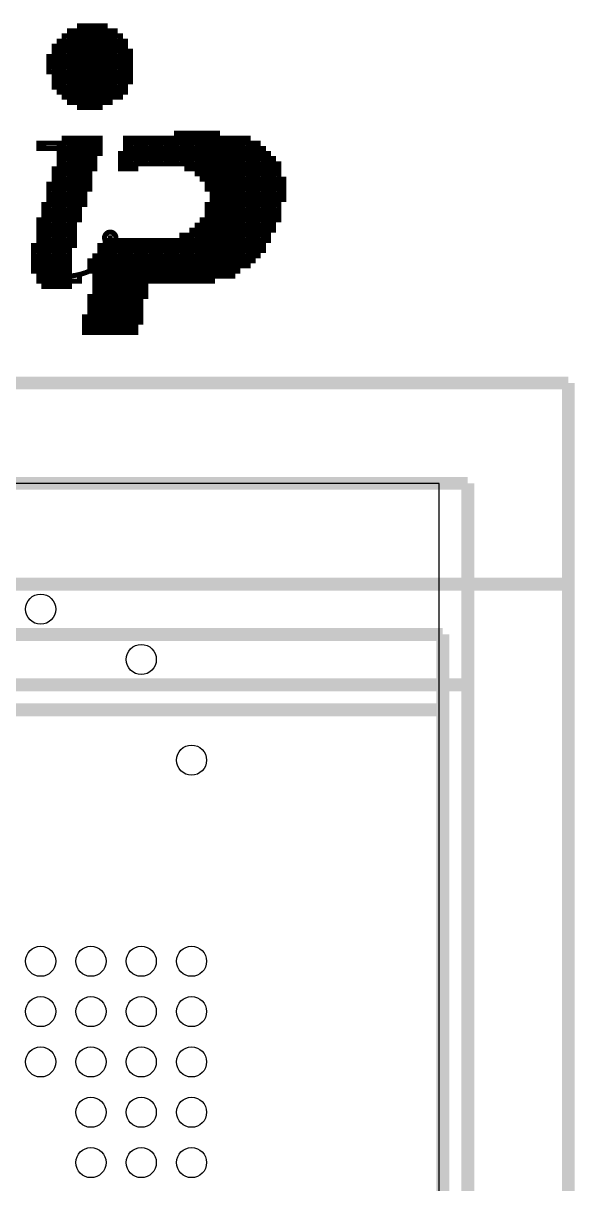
# Model space of a CAD drawing. Extents: x -22 to 154, y -114 to 23.
# Drawn here: x 19.63 to 25.11, y -52.23 to -40.69 of the extents above; entities that cross this region are included whole.
import ezdxf

# ---------------------------------------------------------------- set-up
doc = ezdxf.new("R2010")
doc.units = 0
doc.header["$MEASUREMENT"] = 0
for name, color, linetype in [('PG_ASSEMBLY_TOP', 111, 'CONTINUOUS'), ('PG_SILKSCREEN_TOP', 7, 'CONTINUOUS'), ('PIN_TOP', 3, 'CONTINUOUS')]:
    doc.layers.add(name, color=color, linetype=linetype)

msp = doc.modelspace()

# ---------------------------------------------------------------- linework, layer by layer
at = {"layer": 'PG_ASSEMBLY_TOP'}
msp.add_lwpolyline([(23.765764, -45.266356), (12.208764, -45.266356), (12.208764, -60.216796), (21.388324, -60.216796), (23.765764, -57.839356)], close=True, dxfattribs=at)
at = {"layer": 'PG_SILKSCREEN_TOP'}
for points, const_width in [([(20.69592, -41.1226), (20.64512, -41.1226), (20.64512, -41.0718), (20.59432, -41.0718), (20.59432, -41.021), (20.54352, -41.021), (20.54352, -40.9702), (20.44192, -40.9702), (20.44192, -40.9194), (20.18792, -40.9194), (20.18792, -40.9702), (20.08632, -40.9702), (20.08632, -41.021), (20.03552, -41.021), (20.03552, -41.0718), (19.98472, -41.0718), (19.98472, -41.1226), (19.93392, -41.1226), (19.93392, -41.1734), (19.98472, -41.1734), (19.98472, -41.3258), (20.18792, -41.3258), (20.18792, -41.3766), (20.44192, -41.3766), (20.44192, -41.4274), (20.59432, -41.4274), (20.59432, -41.3766), (20.64512, -41.3766), (20.64512, -41.275), (20.69592, -41.275), (20.69592, -40.9702), (20.64512, -40.9702), (20.64512, -40.8686), (20.59432, -40.8686), (20.59432, -40.8178), (20.54352, -40.8178), (20.54352, -40.767), (20.44192, -40.767), (20.44192, -40.7162), (20.18792, -40.7162), (20.18792, -40.767), (20.08632, -40.767), (20.08632, -40.8178), (20.03552, -40.8178), (20.03552, -40.8686), (19.98472, -40.8686), (19.98472, -40.9194), (19.93392, -40.9194), (19.93392, -41.021), (19.88312, -41.021), (19.88312, -41.1734), (19.93392, -41.1734), (19.93392, -41.3258), (19.98472, -41.3258), (19.98472, -41.3766), (20.03552, -41.3766), (20.03552, -41.4274), (20.08632, -41.4274), (20.08632, -41.4782), (20.18792, -41.4782), (20.18792, -41.529), (20.39112, -41.529), (20.39112, -40.7162)], 0.050038), ([(20.23872, -41.529), (20.23872, -40.7162)], 0.050038), ([(20.28952, -41.529), (20.28952, -40.7162)], 0.050038), ([(20.34032, -41.529), (20.34032, -40.7162)], 0.050038), ([(19.88312, -41.0718), (19.93392, -41.0718), (19.93392, -41.021), (19.98472, -41.021), (19.98472, -40.9702), (20.03552, -40.9702), (20.03552, -40.9194), (20.08632, -40.9194), (20.08632, -40.8686), (20.18792, -40.8686), (20.18792, -40.8178), (20.44192, -40.8178), (20.44192, -40.8686), (20.54352, -40.8686), (20.54352, -40.9194), (20.59432, -40.9194), (20.59432, -40.9702), (20.64512, -40.9702), (20.64512, -41.021), (20.69592, -41.021)], 0.050038), ([(19.93392, -40.9702), (19.98472, -40.9702), (19.98472, -40.9194), (20.03552, -40.9194), (20.03552, -40.8686), (20.08632, -40.8686), (20.08632, -40.8178), (20.18792, -40.8178), (20.18792, -40.767), (20.44192, -40.767), (20.44192, -40.8178), (20.54352, -40.8178), (20.54352, -40.8686), (20.59432, -40.8686), (20.59432, -40.9194), (20.64512, -40.9194)], 0.050038), ([(20.69592, -41.2242), (20.64512, -41.2242), (20.64512, -41.1734), (20.59432, -41.1734), (20.59432, -41.1226), (20.54352, -41.1226), (20.54352, -41.0718), (20.44192, -41.0718), (20.44192, -41.021), (20.18792, -41.021), (20.18792, -41.0718), (20.08632, -41.0718), (20.08632, -41.1226), (20.03552, -41.1226), (20.03552, -41.1734), (20.08632, -41.1734), (20.08632, -41.4274), (20.18792, -41.4274), (20.18792, -41.4782), (20.49272, -41.4782), (20.49272, -40.767)], 0.050038), ([(20.13712, -41.4782), (20.13712, -40.767)], 0.050038), ([(19.88312, -41.1226), (19.93392, -41.1226), (19.93392, -41.0718), (19.98472, -41.0718), (19.98472, -41.021), (20.03552, -41.021), (20.03552, -40.9702), (20.08632, -40.9702), (20.08632, -40.9194), (20.18792, -40.9194), (20.18792, -40.8686), (20.44192, -40.8686), (20.44192, -40.9194), (20.54352, -40.9194), (20.54352, -40.9702), (20.59432, -40.9702), (20.59432, -41.021), (20.64512, -41.021), (20.64512, -41.0718), (20.69592, -41.0718)], 0.050038), ([(20.44192, -41.4782), (20.44192, -41.4274), (20.18792, -41.4274), (20.18792, -41.3766), (20.03552, -41.3766), (20.03552, -41.1734), (19.98472, -41.1734), (19.98472, -41.1226), (20.03552, -41.1226), (20.03552, -41.0718), (20.08632, -41.0718), (20.08632, -41.021), (20.18792, -41.021), (20.18792, -40.9702), (20.44192, -40.9702), (20.44192, -41.021), (20.54352, -41.021), (20.54352, -41.0718), (20.59432, -41.0718), (20.59432, -41.1226), (20.64512, -41.1226), (20.64512, -41.1734), (20.69592, -41.1734)], 0.050038), ([(20.64512, -41.3258), (20.59432, -41.3258), (20.59432, -41.275), (20.54352, -41.275), (20.54352, -41.2242), (20.44192, -41.2242), (20.44192, -41.1734), (20.18792, -41.1734), (20.18792, -41.1226), (20.44192, -41.1226), (20.44192, -41.1734), (20.54352, -41.1734), (20.54352, -41.2242), (20.59432, -41.2242), (20.59432, -41.275), (20.64512, -41.275), (20.64512, -41.2242), (20.59432, -41.2242), (20.59432, -41.1734), (20.54352, -41.1734), (20.54352, -41.1226), (20.44192, -41.1226), (20.44192, -41.0718), (20.18792, -41.0718), (20.18792, -41.1226), (20.08632, -41.1226), (20.08632, -41.1734), (20.18792, -41.1734), (20.18792, -41.2242), (19.93392, -41.2242)], 0.050038), ([(20.54352, -41.4274), (20.54352, -41.3766), (20.44192, -41.3766), (20.44192, -41.3258), (20.18792, -41.3258), (20.18792, -41.275), (20.44192, -41.275), (20.44192, -41.3258), (20.54352, -41.3258), (20.54352, -41.3766), (20.59432, -41.3766), (20.59432, -41.3258), (20.54352, -41.3258), (20.54352, -41.275), (20.44192, -41.275), (20.44192, -41.2242), (20.18792, -41.2242), (20.18792, -41.275), (19.93392, -41.275)], 0.050038), ([(21.15312, -41.8338), (21.15312, -41.783), (21.55952, -41.783), (21.55952, -41.8338)], 0.050038), ([(21.20392, -42.0878), (21.20392, -41.783)], 0.050038), ([(22.16912, -42.4942), (22.11832, -42.4942), (22.11832, -42.4434), (22.06752, -42.4434), (22.06752, -42.3926), (22.01672, -42.3926), (22.01672, -42.3418), (21.96592, -42.3418), (21.96592, -42.291), (21.86432, -42.291), (21.86432, -42.2402), (21.40712, -42.2402), (21.40712, -42.1894), (21.35632, -42.1894), (21.35632, -42.1386), (21.25472, -42.1386), (21.25472, -41.783)], 0.050038), ([(21.30552, -42.1386), (21.30552, -41.783)], 0.050038), ([(22.21992, -42.3926), (22.11832, -42.3926), (22.11832, -42.3418), (22.06752, -42.3418), (22.06752, -42.291), (22.01672, -42.291), (22.01672, -42.2402), (21.96592, -42.2402), (21.96592, -42.1894), (21.86432, -42.1894), (21.86432, -42.1386), (21.35632, -42.1386), (21.35632, -41.783)], 0.050038), ([(22.16912, -42.4434), (22.11832, -42.4434), (22.11832, -42.3926), (22.06752, -42.3926), (22.06752, -42.3418), (22.01672, -42.3418), (22.01672, -42.291), (21.96592, -42.291), (21.96592, -42.2402), (21.86432, -42.2402), (21.86432, -42.1894), (21.40712, -42.1894), (21.40712, -41.783)], 0.050038), ([(22.16912, -42.5958), (22.11832, -42.5958), (22.11832, -42.545), (22.06752, -42.545), (22.06752, -42.4942), (22.01672, -42.4942), (22.01672, -42.4434), (21.96592, -42.4434), (21.96592, -42.3926), (21.86432, -42.3926), (21.86432, -42.3418), (21.45792, -42.3418), (21.45792, -41.783)], 0.050038), ([(21.45792, -43.2562), (21.50872, -43.2562), (21.50872, -41.783)], 0.050038), ([(19.73072, -43.0022), (19.83232, -43.0022), (19.83232, -42.9514), (19.93392, -42.9514), (19.93392, -42.9006), (20.13712, -42.9006), (20.13712, -41.8338)], 0.050038), ([(20.13712, -42.799), (19.93392, -42.799), (19.93392, -42.8498), (19.83232, -42.8498), (19.83232, -42.9006), (19.73072, -42.9006), (19.73072, -43.1546), (19.83232, -43.1546), (19.83232, -43.307), (20.08632, -43.307), (20.08632, -41.8338)], 0.050038), ([(19.78152, -42.7482), (19.83232, -42.7482), (19.83232, -42.6974), (19.93392, -42.6974), (19.93392, -42.6466), (20.18792, -42.6466), (20.18792, -41.8338)], 0.050038), ([(19.98472, -41.9862), (20.39112, -41.9862), (20.39112, -41.8846), (19.78152, -41.8846), (19.78152, -41.9354), (19.83232, -41.9354), (19.83232, -41.8846)], 0.050038), ([(19.83232, -42.545), (19.93392, -42.545), (19.93392, -42.4942), (20.23872, -42.4942), (20.23872, -41.8338)], 0.050038), ([(19.88312, -42.3926), (19.93392, -42.3926), (19.93392, -42.3418), (20.28952, -42.3418), (20.28952, -41.8338)], 0.050038), ([(19.88312, -43.307), (19.88312, -42.291), (19.93392, -42.291), (19.93392, -42.1386), (20.34032, -42.1386), (20.34032, -41.8338)], 0.050038), ([(19.98472, -43.307), (19.98472, -41.8846)], 0.050038), ([(20.03552, -41.8846), (20.03552, -41.8338), (20.39112, -41.8338), (20.39112, -41.8846)], 0.050038), ([(20.03552, -43.307), (20.03552, -41.8846)], 0.050038), ([(20.34032, -43.307), (20.39112, -43.307), (20.39112, -43.2562), (20.44192, -43.2562), (20.44192, -43.2054), (20.54352, -43.2054), (20.54352, -43.2562), (21.45792, -43.2562), (21.45792, -43.2054), (21.71192, -43.2054), (21.71192, -43.1546), (21.76272, -43.1546), (21.76272, -41.8338)], 0.050038), ([(20.34032, -43.2054), (20.39112, -43.2054), (20.39112, -43.1546), (20.44192, -43.1546), (20.44192, -43.1038), (20.54352, -43.1038), (20.54352, -43.1546), (21.20392, -43.1546), (21.20392, -43.1038), (21.30552, -43.1038), (21.30552, -43.053), (21.40712, -43.053), (21.40712, -43.0022), (21.45792, -43.0022), (21.45792, -42.9514), (21.86432, -42.9514), (21.86432, -43.0022), (21.91512, -43.0022), (21.91512, -41.8846)], 0.050038), ([(21.30552, -43.2562), (21.30552, -43.2054), (21.40712, -43.2054), (21.40712, -43.1546), (21.45792, -43.1546), (21.45792, -43.1038), (21.86432, -43.1038), (21.86432, -43.053), (21.91512, -43.053), (21.91512, -43.0022), (21.96592, -43.0022), (21.96592, -42.9514), (22.01672, -42.9514), (22.01672, -42.8498), (22.06752, -42.8498), (22.06752, -42.7482), (22.11832, -42.7482), (22.11832, -42.6466), (22.16912, -42.6466), (22.16912, -42.0878), (22.11832, -42.0878), (22.11832, -42.037), (22.06752, -42.037), (22.06752, -41.9862), (22.01672, -41.9862), (22.01672, -41.9354), (21.96592, -41.9354), (21.96592, -41.8846), (21.86432, -41.8846), (21.86432, -41.8338), (20.64512, -41.8338), (20.64512, -41.9862), (20.59432, -41.9862), (20.59432, -42.1386), (20.74672, -42.1386), (20.74672, -41.8338)], 0.050038), ([(22.16912, -42.1386), (22.11832, -42.1386), (22.11832, -42.0878), (22.06752, -42.0878), (22.06752, -42.037), (22.01672, -42.037), (22.01672, -41.9862), (21.96592, -41.9862), (21.96592, -41.9354), (21.86432, -41.9354), (21.86432, -41.8846), (20.64512, -41.8846)], 0.050038), ([(20.69592, -42.1386), (20.69592, -41.8338)], 0.050038), ([(20.79752, -42.0878), (20.79752, -41.8338)], 0.050038), ([(20.84832, -42.0878), (20.84832, -41.8338)], 0.050038), ([(20.89912, -42.0878), (20.89912, -41.8338)], 0.050038), ([(20.94992, -42.0878), (20.94992, -41.8338)], 0.050038), ([(21.00072, -42.0878), (21.00072, -41.8338)], 0.050038), ([(21.05152, -42.0878), (21.05152, -41.8338)], 0.050038), ([(21.10232, -42.0878), (21.10232, -41.8338)], 0.050038), ([(21.15312, -42.0878), (21.15312, -41.8338)], 0.050038), ([(21.40712, -43.2562), (21.40712, -43.2054), (21.45792, -43.2054), (21.45792, -43.1546), (21.71192, -43.1546), (21.71192, -41.8338)], 0.050038), ([(21.55952, -43.2054), (21.55952, -41.8338)], 0.050038), ([(21.61032, -43.2054), (21.61032, -41.8338)], 0.050038), ([(21.66112, -43.2054), (21.66112, -41.8338)], 0.050038), ([(21.81352, -43.1038), (21.81352, -41.8338)], 0.050038), ([(19.83232, -41.9354), (20.39112, -41.9354)], 0.050038), ([(20.59432, -42.0878), (20.64512, -42.0878), (20.64512, -42.037), (21.86432, -42.037), (21.86432, -42.0878), (21.96592, -42.0878), (21.96592, -42.1386), (22.01672, -42.1386), (22.01672, -42.1894), (22.06752, -42.1894), (22.06752, -42.2402), (22.11832, -42.2402), (22.11832, -42.291), (22.21992, -42.291), (22.21992, -42.2402), (22.11832, -42.2402), (22.11832, -42.1894), (22.06752, -42.1894), (22.06752, -42.1386), (22.01672, -42.1386), (22.01672, -42.0878), (21.96592, -42.0878), (21.96592, -42.037), (21.86432, -42.037), (21.86432, -41.9862), (20.64512, -41.9862), (20.64512, -42.037), (20.59432, -42.037)], 0.050038), ([(22.16912, -42.1894), (22.11832, -42.1894), (22.11832, -42.1386), (22.06752, -42.1386), (22.06752, -42.0878), (22.01672, -42.0878), (22.01672, -42.037), (21.96592, -42.037), (21.96592, -41.9862), (21.86432, -41.9862), (21.86432, -41.9354), (20.64512, -41.9354)], 0.050038), ([(19.98472, -42.037), (20.34032, -42.037)], 0.050038), ([(19.98472, -42.0878), (20.34032, -42.0878)], 0.050038), ([(22.21992, -42.3418), (22.11832, -42.3418), (22.11832, -42.291), (22.06752, -42.291), (22.06752, -42.2402), (22.01672, -42.2402), (22.01672, -42.1894), (21.96592, -42.1894), (21.96592, -42.1386), (21.86432, -42.1386), (21.86432, -42.0878), (20.64512, -42.0878), (20.64512, -42.1386)], 0.050038), ([(19.93392, -42.1894), (20.28952, -42.1894)], 0.050038), ([(19.93392, -42.2402), (20.28952, -42.2402)], 0.050038), ([(19.88312, -42.3418), (19.93392, -42.3418), (19.93392, -42.291), (20.28952, -42.291)], 0.050038), ([(22.16912, -42.545), (22.11832, -42.545), (22.11832, -42.4942), (22.06752, -42.4942), (22.06752, -42.4434), (22.01672, -42.4434), (22.01672, -42.3926), (21.96592, -42.3926), (21.96592, -42.3418), (21.86432, -42.3418), (21.86432, -42.291), (21.45792, -42.291)], 0.050038), ([(22.16912, -42.4434), (22.21992, -42.4434), (22.21992, -42.291)], 0.050038), ([(19.93392, -43.307), (19.93392, -43.2562), (19.78152, -43.2562), (19.78152, -42.6466), (19.83232, -42.6466), (19.83232, -42.4942), (19.93392, -42.4942), (19.93392, -42.4434), (20.23872, -42.4434)], 0.050038), ([(19.88312, -42.4434), (19.93392, -42.4434), (19.93392, -42.3926), (20.23872, -42.3926)], 0.050038), ([(21.50872, -42.4434), (21.86432, -42.4434), (21.86432, -42.4942), (21.96592, -42.4942), (21.96592, -42.545), (22.01672, -42.545), (22.01672, -42.5958), (22.06752, -42.5958), (22.06752, -42.6466), (22.11832, -42.6466), (22.11832, -42.5958), (22.06752, -42.5958), (22.06752, -42.545), (22.01672, -42.545), (22.01672, -42.4942), (21.96592, -42.4942), (21.96592, -42.4434), (21.86432, -42.4434), (21.86432, -42.3926), (21.50872, -42.3926)], 0.050038), ([(19.78152, -42.6974), (19.83232, -42.6974), (19.83232, -42.6466), (19.93392, -42.6466), (19.93392, -42.5958), (20.18792, -42.5958)], 0.050038), ([(19.83232, -42.5958), (19.93392, -42.5958), (19.93392, -42.545), (20.18792, -42.545)], 0.050038), ([(21.35632, -43.2562), (21.35632, -42.6974), (21.40712, -42.6974), (21.40712, -42.6466), (21.45792, -42.6466), (21.45792, -42.4942), (21.86432, -42.4942), (21.86432, -42.545), (21.96592, -42.545), (21.96592, -42.5958), (22.01672, -42.5958), (22.01672, -42.6466), (22.06752, -42.6466), (22.06752, -42.6974), (22.11832, -42.6974)], 0.050038), ([(21.45792, -42.5958), (21.86432, -42.5958), (21.86432, -42.6466), (21.96592, -42.6466), (21.96592, -42.6974), (22.01672, -42.6974), (22.01672, -42.7482), (22.06752, -42.7482), (22.06752, -42.6974), (22.01672, -42.6974), (22.01672, -42.6466), (21.96592, -42.6466), (21.96592, -42.5958), (21.86432, -42.5958), (21.86432, -42.545), (21.45792, -42.545)], 0.050038), ([(19.78152, -42.799), (19.83232, -42.799), (19.83232, -42.7482), (19.93392, -42.7482), (19.93392, -42.6974), (20.13712, -42.6974)], 0.050038), ([(20.39112, -42.9514), (20.44192, -42.9514), (20.44192, -42.9006), (20.54352, -42.9006), (20.54352, -42.9514), (21.20392, -42.9514), (21.20392, -42.9006), (21.30552, -42.9006), (21.30552, -42.8498), (21.40712, -42.8498), (21.40712, -42.799), (21.45792, -42.799), (21.45792, -42.7482), (21.86432, -42.7482), (21.86432, -42.799), (21.96592, -42.799), (21.96592, -42.8498), (22.01672, -42.8498), (22.01672, -42.799), (21.96592, -42.799), (21.96592, -42.7482), (21.86432, -42.7482), (21.86432, -42.6974), (21.45792, -42.6974), (21.45792, -42.7482), (21.40712, -42.7482), (21.40712, -42.799), (21.30552, -42.799), (21.30552, -42.8498), (21.20392, -42.8498), (21.20392, -42.9006), (20.54352, -42.9006), (20.54352, -42.8498), (20.44192, -42.8498)], 0.050038), ([(19.78152, -42.8498), (19.83232, -42.8498), (19.83232, -42.799), (19.93392, -42.799), (19.93392, -42.7482), (20.13712, -42.7482)], 0.050038), ([(20.34032, -43.053), (20.39112, -43.053), (20.39112, -43.0022), (20.44192, -43.0022), (20.44192, -42.9514), (20.54352, -42.9514), (20.54352, -43.0022), (21.20392, -43.0022), (21.20392, -42.9514), (21.30552, -42.9514), (21.30552, -42.9006), (21.40712, -42.9006), (21.40712, -42.8498), (21.45792, -42.8498), (21.45792, -42.799), (21.86432, -42.799), (21.86432, -42.8498), (21.96592, -42.8498), (21.96592, -42.9006), (22.01672, -42.9006)], 0.050038), ([(20.49272, -43.7642), (20.49272, -42.799)], 0.050038), ([(21.25472, -43.2562), (21.25472, -42.799)], 0.050038), ([(19.73072, -42.9514), (19.83232, -42.9514), (19.83232, -42.9006), (19.93392, -42.9006), (19.93392, -42.8498), (20.13712, -42.8498)], 0.050038), ([(20.23872, -43.7134), (20.39112, -43.7134), (20.39112, -43.6626), (20.44192, -43.6626), (20.44192, -43.6118), (20.54352, -43.6118), (20.54352, -43.6626), (20.79752, -43.6626), (20.79752, -42.8498)], 0.050038), ([(20.28952, -43.4594), (20.39112, -43.4594), (20.39112, -43.4086), (20.44192, -43.4086), (20.44192, -43.3578), (20.54352, -43.3578), (20.54352, -43.4086), (20.84832, -43.4086), (20.84832, -42.8498)], 0.050038), ([(20.44192, -43.7642), (20.44192, -43.7134), (20.54352, -43.7134), (20.54352, -43.7642), (20.74672, -43.7642), (20.74672, -42.8498)], 0.050038), ([(20.59432, -43.7642), (20.59432, -42.8498)], 0.050038), ([(20.64512, -43.7642), (20.64512, -42.8498)], 0.050038), ([(20.69592, -43.7642), (20.69592, -42.8498)], 0.050038), ([(20.89912, -43.2562), (20.89912, -42.8498)], 0.050038), ([(20.94992, -43.2562), (20.94992, -42.8498)], 0.050038), ([(21.00072, -43.2562), (21.00072, -42.8498)], 0.050038), ([(21.05152, -43.2562), (21.05152, -42.8498)], 0.050038), ([(21.10232, -43.2562), (21.10232, -42.8498)], 0.050038), ([(21.15312, -43.2562), (21.15312, -42.8498)], 0.050038), ([(19.73072, -43.053), (19.83232, -43.053), (19.83232, -43.0022), (19.93392, -43.0022), (19.93392, -42.9514), (20.08632, -42.9514)], 0.050038), ([(19.73072, -43.1038), (19.83232, -43.1038), (19.83232, -43.053), (19.93392, -43.053), (19.93392, -43.0022), (20.08632, -43.0022)], 0.050038), ([(20.08632, -43.053), (19.93392, -43.053), (19.93392, -43.1038), (19.83232, -43.1038), (19.83232, -43.1546), (19.93392, -43.1546), (19.93392, -43.2562), (20.18792, -43.2562), (20.18792, -43.2054)], 0.050038), ([(20.28952, -43.1546), (20.28952, -43.053), (20.34032, -43.053)], 0.050038), ([(20.34032, -43.7642), (20.34032, -43.2562), (20.39112, -43.2562), (20.39112, -43.2054), (20.44192, -43.2054), (20.44192, -43.1546), (20.54352, -43.1546), (20.54352, -43.2054), (21.20392, -43.2054), (21.20392, -43.1546), (21.30552, -43.1546), (21.30552, -43.1038), (21.40712, -43.1038), (21.40712, -43.053), (21.45792, -43.053), (21.45792, -43.0022), (21.86432, -43.0022), (21.86432, -43.053), (21.45792, -43.053), (21.45792, -43.1038), (21.40712, -43.1038), (21.40712, -43.1546), (21.30552, -43.1546), (21.30552, -43.2054), (21.20392, -43.2054), (21.20392, -43.2562)], 0.050038), ([(20.08632, -43.1546), (19.93392, -43.1546), (19.93392, -43.1038), (20.08632, -43.1038)], 0.050038), ([(20.34032, -43.2562), (20.34032, -43.1546)], 0.050038), ([(20.34032, -43.3578), (20.39112, -43.3578), (20.39112, -43.307), (20.44192, -43.307), (20.44192, -43.2562), (20.54352, -43.2562), (20.54352, -43.307), (20.84832, -43.307)], 0.050038), ([(20.54352, -43.7642), (20.28952, -43.7642), (20.28952, -43.4086), (20.39112, -43.4086), (20.39112, -43.3578), (20.44192, -43.3578), (20.44192, -43.307), (20.54352, -43.307), (20.54352, -43.3578), (20.84832, -43.3578)], 0.050038), ([(20.28952, -43.7642), (20.23872, -43.7642), (20.23872, -43.6118), (20.39112, -43.6118), (20.39112, -43.561), (20.44192, -43.561), (20.44192, -43.5102), (20.54352, -43.5102), (20.54352, -43.561), (20.79752, -43.561)], 0.050038), ([(20.28952, -43.5102), (20.39112, -43.5102), (20.39112, -43.4594), (20.44192, -43.4594), (20.44192, -43.4086), (20.54352, -43.4086), (20.54352, -43.4594), (20.79752, -43.4594)], 0.050038), ([(20.28952, -43.561), (20.39112, -43.561), (20.39112, -43.5102), (20.44192, -43.5102), (20.44192, -43.4594), (20.54352, -43.4594), (20.54352, -43.5102), (20.79752, -43.5102)], 0.050038), ([(20.23872, -43.6626), (20.39112, -43.6626), (20.39112, -43.6118), (20.44192, -43.6118), (20.44192, -43.561), (20.54352, -43.561), (20.54352, -43.6118), (20.79752, -43.6118)], 0.050038), ([(20.39112, -43.7642), (20.39112, -43.7134), (20.44192, -43.7134), (20.44192, -43.6626), (20.54352, -43.6626), (20.54352, -43.7134), (20.74672, -43.7134)], 0.050038), ([(11.050524, -44.268136), (25.051004, -44.268136)], 0.127), ([(25.051004, -44.268136), (25.051004, -61.268356)], 0.127), ([(12.051284, -45.266356), (24.050244, -45.266356)], 0.127), ([(24.050244, -45.266356), (24.050244, -60.267596)], 0.127), ([(11.050524, -46.267116), (25.051004, -46.267116)], 0.127), ([(12.300204, -46.767496), (23.801324, -46.767496)], 0.127), ([(23.801324, -46.767496), (23.801324, -58.766456)], 0.127), ([(12.051284, -47.267876), (24.050244, -47.267876)], 0.127), ([(23.801324, -47.516796), (12.300204, -47.516796)], 0.127)]:
    msp.add_lwpolyline(points, dxfattribs=dict(at, const_width=const_width))
at = {"layer": 'PG_SILKSCREEN_TOP', "const_width": 0.050038}
for points in [[(20.34032, -43.1546), (20.34032, -43.0022), (20.39112, -43.0022), (20.39112, -42.9006), (20.44192, -42.9006), (20.44192, -42.8498, -1.616136), (20.54352, -42.8498), (21.20392, -42.8498), (21.20392, -42.799), (21.30552, -42.799), (21.30552, -42.7482), (21.40712, -42.7482), (21.40712, -42.6974), (21.45792, -42.6974), (21.45792, -42.6466), (21.86432, -42.6466), (21.86432, -42.6974), (21.96592, -42.6974), (21.96592, -42.7482), (22.01672, -42.7482), (22.01672, -42.799), (22.06752, -42.799)], [(19.78152, -43.2054), (20.08632, -43.2054, 0.086493), (20.28952, -43.1546), (20.39112, -43.1546), (20.39112, -43.1038), (20.44192, -43.1038), (20.44192, -43.053), (20.54352, -43.053), (20.54352, -43.1038), (21.20392, -43.1038), (21.20392, -43.053), (21.30552, -43.053), (21.30552, -43.0022), (21.40712, -43.0022), (21.40712, -42.9514), (21.45792, -42.9514), (21.45792, -42.9006), (21.86432, -42.9006), (21.86432, -42.9514), (21.96592, -42.9514), (21.96592, -42.9006), (21.86432, -42.9006), (21.86432, -42.8498), (21.45792, -42.8498), (21.45792, -42.9006), (21.40712, -42.9006), (21.40712, -42.9514), (21.30552, -42.9514), (21.30552, -43.0022), (21.20392, -43.0022), (21.20392, -43.053), (20.54352, -43.053), (20.54352, -43.0022), (20.44192, -43.0022), (20.44192, -43.053), (20.39112, -43.053), (20.39112, -43.1038), (20.28952, -43.1038)]]:
    msp.add_lwpolyline(points, format="xyb", dxfattribs=at)
at = {"layer": 'PIN_TOP'}
for centre in [(19.800824, -46.516036), (20.801584, -47.016416), (21.301964, -48.017176), (19.800824, -50.016156), (20.301204, -50.016156), (20.801584, -50.016156), (21.301964, -50.016156), (19.800824, -50.516536), (20.301204, -50.516536), (20.801584, -50.516536), (21.301964, -50.516536), (19.800824, -51.016916), (20.301204, -51.016916), (20.801584, -51.016916), (21.301964, -51.016916), (20.301204, -51.517296), (20.801584, -51.517296), (21.301964, -51.517296), (20.301204, -52.017676), (20.801584, -52.017676), (21.301964, -52.017676)]:
    msp.add_circle(centre, 0.14986, dxfattribs=at)

doc.saveas('drawing.dxf')
